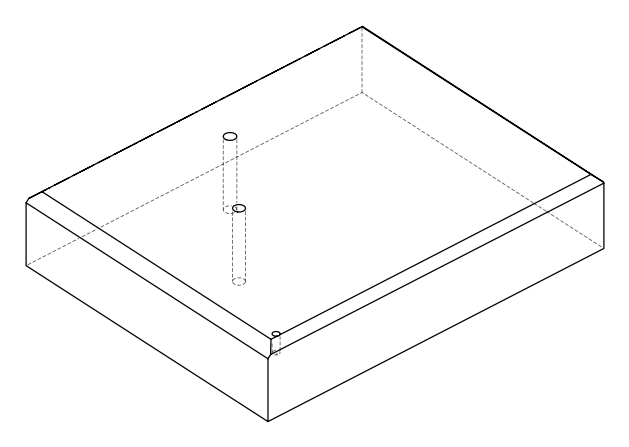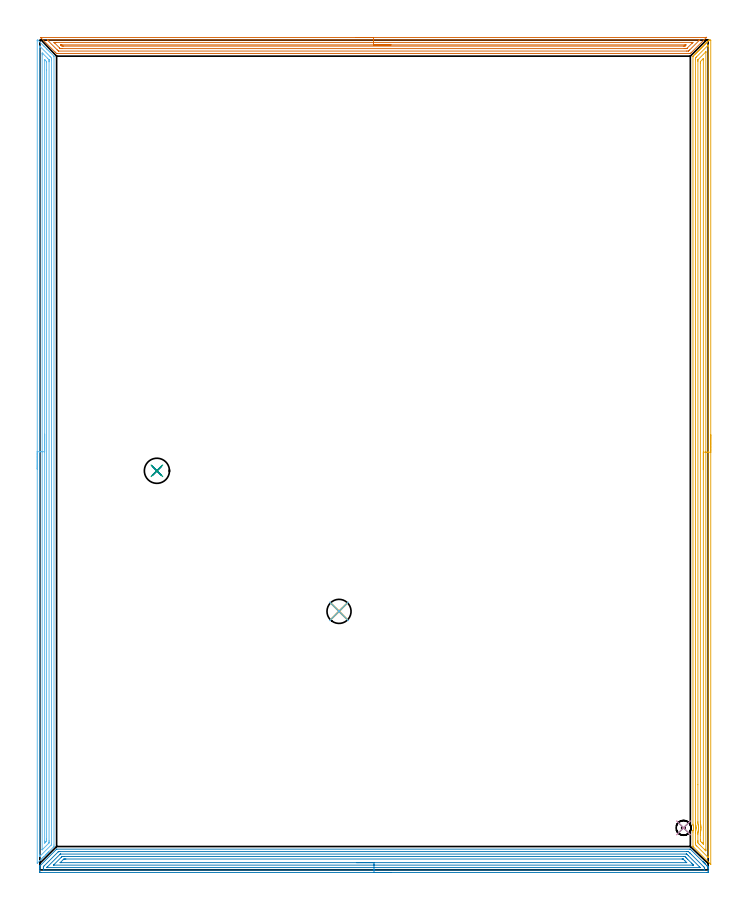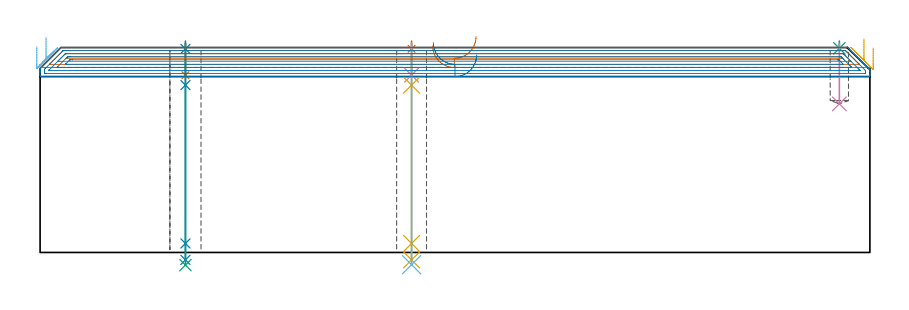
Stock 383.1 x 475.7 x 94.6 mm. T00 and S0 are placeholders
(PLAN: 14 operations, 8 tool changes, 59.6 min)
(1 SPOT_DRILL | STEP1HOLE | NXT0321_9005460120000 | 0.03 min | 1 mm3)
(2 SPOT_DRILL_1 | STEP1HOLE_1 | NXT0321_9005460120000 | 0.03 min | 2 mm3)
(3 SPOT_DRILL_2 | STEP1POCKET | NXT0321_9005460120000 | 0.03 min | 0 mm3)
(4 DRILL_BLIND_HOLE_INTO_CENTER | STEP1HOLE | NXT0301_056 | 0.06 min | 657 mm3)
(5 GUN_DRILL_THROUGH_HOLE | STEP1HOLE | UGT0307_005 | 0.47 min | 4439 mm3)
(6 DRILL_TO_ENLARGE_THROUGH_HOLE | STEP1HOLE | UGT0301_271 | 0.41 min | 8999 mm3)
(7 DRILL_BLIND_HOLE_INTO_CENTER_1 | STEP1HOLE_1 | NXT0301_056 | 0.06 min | 657 mm3)
(8 GUN_DRILL_THROUGH_HOLE_1 | STEP1HOLE_1 | UGT0307_005 | 0.48 min | 4430 mm3)
(9 DRILL_TO_ENLARGE_THROUGH_HOLE_1 | STEP1HOLE_1 | UGT0301_276 | 0.41 min | 10275 mm3)
(10 DRILL_BLIND_HOLE_INTO_CENTER_2 | STEP1POCKET | NXT0301_056 | 0.11 min | 1405 mm3)
(11 AREA_MILL | FG_CHAMFER_SURFACE | UGT0205_001 | 15.07 min | 24733 mm3)
(12 AREA_MILL_1 | FG_CHAMFER_SURFACE_1 | UGT0205_001 | 15.02 min | 21907 mm3)
(13 AREA_MILL_2 | FG_CHAMFER_SURFACE_2 | UGT0205_001 | 12.11 min | 15635 mm3)
(14 AREA_MILL_3 | FG_CHAMFER_SURFACE_3 | UGT0205_001 | 15.32 min | 33435 mm3)
(TOOL NXT0321_9005460120000 | NC Spot Drill, 142deg, 12mm, Carbide, Uncoated | D12 PA142 FL30 Z2)
(TOOL NXT0301_056 | Carbide Drill 8.5mm [860.1-0850-026A1-MM 2214] | D8.5 PA140 FL47 Z2)
(TOOL UGT0307_005 | Gun Drill 8.3 mm | D8.3 PA130 FL24 Z1)
(TOOL UGT0301_271 | Twist Drill 13.8 mm | D13.8 PA118 FL108 Z2)
(TOOL UGT0301_276 | Twist Drill 14.4 mm | D14.4 PA118 FL114 Z2)
(TOOL UGT0205_001 | Chamfer Mill 20 x 3 x 45 deg. | D20 FL50 Z2)
(OP 1 SPOT_DRILL)
G17 G21 G94 G90
T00 M6
G54
G17 G0 G90 X171.5 Y148.2 S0 M3
G43 Z104.6 H0
G94 G81 G98 Z94.006 F250. R97.6
G80
M5
M2
(OP 2 SPOT_DRILL_1)
G17 G21 G94 G90
T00 M6
G54
G17 G0 G90 X67.1 Y228.8 S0 M3
G43 Z104.6 H0
G94 G81 G98 Z93.98 F250. R97.6
G80
M5
M2
(OP 3 SPOT_DRILL_2)
G17 G21 G94 G90
T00 M6
G54
G17 G0 G90 X369. Y24.1 S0 M3
G43 Z104.6 H0
G94 G81 G98 Z94.234 F250. R97.6
G80
M5
M2
(OP 4 DRILL_BLIND_HOLE_INTO_CENTER)
G17 G21 G94 G90
T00 M6
G54
G17 G0 G90 X171.5 Y148.2 S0 M3
G43 Z104.6 H1
G94 G81 G98 Z81.85 F250. R96.6
G80
M5
M2
(OP 5 GUN_DRILL_THROUGH_HOLE)
G17 G21 G94 G90
T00 M6
G54
G17 G0 G90 X171.5 Y148.2 M8
G43 Z104.6 H0
Z92.158
S716 M3
G94 G1 Z77.275 F125. M26
G4 X.084
Z4.15 F250.
G4 X.084
Z-3.435 F125.
G4 X.084
M5
M9
G0 Z92.158
Z104.6
M2
(OP 6 DRILL_TO_ENLARGE_THROUGH_HOLE)
G17 G21 G94 G90
T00 M6
G54
G17 G0 G90 X171.5 Y148.2 S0 M3
G43 Z104.6 H0
G94 G73 G98 Z-5.646 F250. Q12.531 R96.6
G80
M5
M2
(OP 7 DRILL_BLIND_HOLE_INTO_CENTER_1)
G17 G21 G94 G90
T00 M6
G54
G17 G0 G90 X67.1 Y228.8 S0 M3
G43 Z104.6 H1
G94 G81 G98 Z81.85 F250. R96.6
G80
M5
M2
(OP 8 GUN_DRILL_THROUGH_HOLE_1)
G17 G21 G94 G90
T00 M6
G54
G17 G0 G90 X67.1 Y228.8 M8
G43 Z104.6 H0
Z92.54
S716 M3
G94 G1 Z77.275 F125. M26
G4 X.084
Z4.15 F250.
G4 X.084
Z-3.435 F125.
G4 X.084
M5
M9
G0 Z92.54
Z104.6
M2
(OP 9 DRILL_TO_ENLARGE_THROUGH_HOLE_1)
G17 G21 G94 G90
T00 M6
G54
G17 G0 G90 X67.1 Y228.8 S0 M3
G43 Z104.6 H0
G94 G73 G98 Z-5.826 F250. Q14.347 R96.6
G80
M5
M2
(OP 10 DRILL_BLIND_HOLE_INTO_CENTER_2)
G17 G21 G94 G90
T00 M6
G54
G17 G0 G90 X369. Y24.1 S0 M3
G43 Z104.6 H1
G94 G81 G98 Z68.6 F250. R96.6
G80
M5
M2
(OP 11 AREA_MILL)
G17 G21 G94 G90
T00 M6
G54
G17 G0 G90 X384.6 Y249.45 S1061 M3
G43 Z104.6 H0
Z94.4
G94 G1 Y249.412 Z93.528 F250.
Y249.298 Z92.663
Y249.109 Z91.812
Y248.847 Z90.98
Y248.513 Z90.174
Y248.11 Z89.4
Y247.642 Z88.664
Y247.11 Z87.972
Y246.521 Z87.329
Y245.878 Z86.74
Y245.186 Z86.208
Y244.45 Z85.74
Y243.676 Z85.337
Y242.87 Z85.003
Y242.038 Z84.741
Y241.186 Z84.552
Y240.322 Z84.438
Y239.45 Z84.4
Y3.29
X384.596 Y3.235 Z84.403
X384.593 Y3.218 Z84.405
X384.564 Y3.235 Z84.434
X383.977 Y3.823 Z85.023
X374.822 Y12.978 Z94.178
X374.544 Y13.255 Z94.453
X374.405 Y13.397 Z94.591
X374.4 Y13.668 Z94.6
Y21.717
X374.404 Y22.409 Z94.589
X374.429 Y22.493 Z94.568
X374.473 Y22.611 Z94.524
X374.504 Y22.695 Z94.493
X374.628 Y23.139 Z94.371
X374.657 Y23.303 Z94.341
X374.691 Y23.505 Z94.301
X374.707 Y23.589 Z94.287
Y23.601 Z94.286
X374.71 Y23.654 Z94.281
X374.715 Y23.711 Z94.279
X374.72 Y23.804 Z94.269
X374.727 Y23.892 Z94.265
X374.733 Y23.977 Z94.256
X374.738 Y24.036 Z94.255
X374.735 Y24.083
X374.734 Y24.101 Z94.254
X374.733 Y24.148 Z94.258
Y24.149
X374.728 Y24.251 Z94.26
X374.726 Y24.314 Z94.265
X374.72 Y24.439 Z94.269
X374.719 Y24.483 Z94.273
X374.658 Y24.933 Z94.342
X374.563 Y25.294 Z94.433
X374.543 Y25.377 Z94.456
X374.406 Y25.787 Z94.592
X374.4 Y26.188 Z94.6
Y466.177
X374.405 Y466.503 Z94.59
X374.548 Y466.649 Z94.448
X375.029 Y467.13 Z93.967
X375.087 Y467.187 Z93.912
X375.27 Y467.37 Z93.729
X375.327 Y467.428 Z93.669
X375.385 Y467.485 Z93.614
X375.568 Y467.668 Z93.431
X375.625 Y467.726 Z93.371
X375.683 Y467.783 Z93.316
X375.866 Y467.966 Z93.133
X375.923 Y468.024 Z93.073
X375.981 Y468.08 Z93.018
X376.164 Y468.264 Z92.835
X376.221 Y468.322 Z92.775
X376.279 Y468.378 Z92.72
X376.463 Y468.562 Z92.536
X376.52 Y468.62 Z92.477
X376.576 Y468.676 Z92.423
X376.761 Y468.86 Z92.238
X376.818 Y468.918 Z92.179
X376.874 Y468.973 Z92.125
X377.059 Y469.158 Z91.94
X377.116 Y469.216 Z91.881
X377.172 Y469.271 Z91.827
X377.357 Y469.456 Z91.642
X377.414 Y469.513 Z91.583
X377.47 Y469.569 Z91.529
X377.656 Y469.754 Z91.343
X377.712 Y469.811 Z91.285
X377.768 Y469.866 Z91.231
X377.954 Y470.052 Z91.045
X378.01 Y470.109 Z90.987
X378.065 Y470.164 Z90.934
X378.252 Y470.35 Z90.747
X378.308 Y470.407 Z90.689
X378.363 Y470.461 Z90.636
X378.551 Y470.649 Z90.448
X378.606 Y470.705 Z90.391
X378.661 Y470.759 Z90.338
X378.849 Y470.947 Z90.15
X378.904 Y471.003 Z90.093
X378.959 Y471.057 Z90.04
X379.147 Y471.245 Z89.852
X379.202 Y471.301 Z89.795
X379.257 Y471.354 Z89.742
X379.445 Y471.543 Z89.554
X379.5 Y471.598 Z89.497
X379.555 Y471.652 Z89.444
X379.744 Y471.841 Z89.255
X379.798 Y471.896 Z89.199
X379.852 Y471.95 Z89.147
X380.042 Y472.139 Z88.957
X380.096 Y472.194 Z88.901
X380.15 Y472.247 Z88.849
X380.34 Y472.437 Z88.659
X380.394 Y472.492 Z88.603
X380.448 Y472.545 Z88.551
X380.638 Y472.735 Z88.361
X380.692 Y472.79 Z88.305
X380.746 Y472.843 Z88.253
X380.937 Y473.033 Z88.062
X380.99 Y473.088 Z88.007
X381.044 Y473.14 Z87.955
X381.235 Y473.331 Z87.764
X381.288 Y473.386 Z87.709
X381.342 Y473.438 Z87.657
X381.533 Y473.63 Z87.466
X381.586 Y473.684 Z87.411
X381.639 Y473.736 Z87.36
X381.832 Y473.928 Z87.168
X381.884 Y473.981 Z87.113
X381.937 Y474.033 Z87.062
X382.13 Y474.226 Z86.869
X382.182 Y474.279 Z86.814
X382.235 Y474.331 Z86.764
X382.428 Y474.524 Z86.571
X382.481 Y474.577 Z86.516
X382.533 Y474.629 Z86.466
X382.726 Y474.822 Z86.273
X382.779 Y474.875 Z86.218
X382.831 Y474.926 Z86.168
X383.025 Y475.12 Z85.974
X383.077 Y475.173 Z85.92
X383.231 Y475.326 Z85.769
X383.323 Y475.418 Z85.677
X383.52 Y475.615 Z85.478
X383.524 Y475.619 Z85.474
X383.616 Y475.7 Z85.382
X383.634 Y475.716 Z85.364
X383.684 Y475.75 Z85.311
X384.222 Y475.71 Z84.777
X384.593 Y475.69 Z84.406
X384.6 Y475.626 Z84.4
Y239.45
X383.186 Z85.814
X383.185 Y7.299 Z85.815
X383.183 Y7.19 Z85.817
X383.18 Y7.118 Z85.82
X383.177 Y7.084 Z85.823
X383.158 Y7.101 Z85.842
X383.077 Y7.177 Z85.923
X382.842 Y7.408 Z86.158
X376.583 Y13.668 Z92.417
X375.923 Y14.338 Z93.077
X375.821 Y14.458 Z93.179
X375.818 Y14.563 Z93.182
X375.816 Y14.67 Z93.184
X375.814 Y15.457 Z93.186
Y15.566
Y20.932
X375.816 Y21.717 Z93.184
X375.817 Y21.823 Z93.183
X375.821 Y21.933 Z93.179
X375.923 Y22.332 Z93.077
X375.977 Y22.557 Z93.023
X375.988 Y22.611 Z93.012
X376.105 Y23.324 Z92.895
X376.118 Y23.505 Z92.882
X376.142 Y23.84 Z92.858
X376.146 Y24.177 Z92.854
X376.137 Y24.4 Z92.863
X376.118 Y24.745 Z92.882
X376.067 Y25.15 Z92.933
X376.045 Y25.294 Z92.955
X376.026 Y25.4 Z92.974
X375.923 Y25.859 Z93.077
X375.844 Y26.188 Z93.156
X375.821 Y26.29 Z93.179
X375.815 Y27.083 Z93.185
Y27.191
X375.814 Y464.498 Z93.186
X375.819 Y465.283 Z93.181
X375.821 Y465.386 Z93.179
X375.833 Y465.471 Z93.167
X375.923 Y465.566 Z93.077
X376.226 Y465.874 Z92.774
X376.528 Y466.177 Z92.472
X383.077 Y472.721 Z85.923
X383.125 Y472.767 Z85.875
X383.165 Y472.801 Z85.835
X383.179 Y472.811 Z85.821
X383.18 Y472.764 Z85.82
X383.185 Y472.546 Z85.815
X383.186 Y472.437 Z85.814
Y472.328
Y239.45
X381.772 Z87.228
X381.771 Y11.88 Z87.229
X381.77 Y11.398 Z87.23
X381.765 Y10.985 Z87.235
X381.764 Y10.947 Z87.236
X381.719 Y10.985 Z87.281
X381.288 Y11.412 Z87.712
X378.137 Y14.563 Z90.863
X377.712 Y14.99 Z91.288
X377.249 Y15.457 Z91.751
X377.236 Y15.933 Z91.764
X377.232 Y16.351 Z91.768
X377.229 Y16.834 Z91.771
Y20.411
X377.23 Y20.823 Z91.77
X377.232 Y21.302 Z91.768
X377.235 Y21.51 Z91.765
X377.276 Y21.717 Z91.724
X377.349 Y22.08 Z91.651
X377.44 Y22.611 Z91.56
X377.478 Y22.845 Z91.522
X377.514 Y23.155 Z91.486
X377.54 Y23.505 Z91.46
X377.551 Y23.666 Z91.449
X377.553 Y24.4 Z91.447
X377.548 Y24.564 Z91.452
X377.526 Y24.935 Z91.474
X377.484 Y25.294 Z91.516
X377.45 Y25.556 Z91.55
X377.396 Y25.893 Z91.604
X377.335 Y26.188 Z91.665
X377.236 Y26.665 Z91.764
X377.232 Y27.083 Z91.768
X377.229 Y27.565 Z91.771
X377.228 Y48.833 Z91.772
X377.229 Y463.494 Z91.771
X377.23 Y463.976 Z91.77
X377.234 Y464.389 Z91.766
X377.235 Y464.415 Z91.765
X377.251 Y464.44 Z91.749
X377.295 Y464.489 Z91.705
X377.363 Y464.562 Z91.637
X381.662 Y468.86 Z87.338
X381.699 Y468.896 Z87.301
X381.72 Y468.915 Z87.28
X381.754 Y468.942 Z87.246
X381.766 Y468.95 Z87.234
X381.768 Y468.941 Z87.232
X381.77 Y468.91 Z87.23
X381.771 Y468.86 Z87.229
X381.772 Y468.614 Z87.228
Y239.45
X380.357 Z88.643
Y15.457
X380.355 Y15.054 Z88.645
X380.352 Y14.854 Z88.648
X380.351 Y14.818 Z88.649
X380.326 Y14.835 Z88.674
X380.262 Y14.896 Z88.738
X379.692 Y15.457 Z89.308
X379.5 Y15.649 Z89.5
X378.801 Y16.351 Z90.199
X378.701 Y16.459 Z90.299
X378.65 Y16.517 Z90.35
X378.648 Y16.566 Z90.352
X378.645 Y16.78 Z90.355
X378.643 Y17.209 Z90.357
Y19.892
Y20.785
X378.644 Y20.823 Z90.356
X378.658 Y21.246 Z90.342
X378.725 Y21.598 Z90.275
X378.745 Y21.717 Z90.255
X378.851 Y22.366 Z90.149
X378.884 Y22.611 Z90.116
X378.937 Y23.174 Z90.063
X378.96 Y23.505 Z90.04
X378.967 Y24.039 Z90.033
X378.968 Y24.4 Z90.032
X378.943 Y24.956 Z90.057
X378.918 Y25.294 Z90.082
X378.833 Y25.961 Z90.167
X378.798 Y26.188 Z90.202
X378.65 Y27.039 Z90.35
X378.647 Y27.083 Z90.353
X378.643 Y27.94 Z90.357
Y462.6
X378.644 Y463.029 Z90.356
X378.647 Y463.243 Z90.353
X378.65 Y463.349 Z90.35
X378.655 Y463.393 Z90.345
X378.679 Y463.421 Z90.321
X378.746 Y463.494 Z90.254
X379.699 Y464.448 Z89.301
X380.018 Y464.765 Z88.982
X380.337 Y465.076 Z88.663
X380.348 Y465.086 Z88.652
X380.35 Y465.067 Z88.65
X380.354 Y464.977 Z88.646
X380.356 Y464.793 Z88.644
X380.357 Y464.425 Z88.643
Y239.45
Y238.578 Z88.681
Y237.714 Z88.795
Y236.862 Z88.983
Y236.03 Z89.246
Y235.224 Z89.58
Y234.45 Z89.982
Y233.714 Z90.451
Y233.022 Z90.982
Y232.379 Z91.572
Y231.79 Z92.215
Y231.258 Z92.907
Y230.79 Z93.643
Y230.387 Z94.416
Y230.053 Z95.222
Y229.791 Z96.054
Y229.602 Z96.906
Y229.488 Z97.771
Y229.45 Z98.643
G0 Z104.6
M5
M2
(OP 12 AREA_MILL_1)
G17 G21 G94 G90
T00 M6
G54
G17 G0 G90 X-1.5 Y229.75 S1061 M3
G43 Z104.6 H0
Z95.
G94 G1 Y229.788 Z94.128 F250.
Y229.902 Z93.264
Y230.091 Z92.412
Y230.353 Z91.58
Y230.687 Z90.774
Y231.09 Z90.
Y231.558 Z89.264
Y232.089 Z88.572
Y232.679 Z87.929
Y233.322 Z87.34
Y234.014 Z86.808
Y234.75 Z86.34
Y235.524 Z85.937
Y236.33 Z85.603
Y237.162 Z85.341
Y238.013 Z85.152
Y238.878 Z85.038
Y239.75 Z85.
Y475.293
X-1.498 Y475.532 Z85.002
X-1.495 Y475.634 Z85.004
X-1.493 Y475.697 Z85.007
X-1.099 Y475.69 Z85.4
X-1.092 Y475.687 Z85.407
X-0.93 Y475.532 Z85.567
X-0.213 Y474.814 Z86.286
X1.387 Y473.213 Z87.887
X1.543 Y473.058 Z88.04
X1.6 Y473.001 Z88.098
X2.224 Y472.376 Z88.724
X2.422 Y472.18 Z88.918
X3.061 Y471.539 Z89.561
X3.3 Y471.302 Z89.796
X3.898 Y470.703 Z90.397
X3.981 Y470.62 Z90.48
X4.178 Y470.424 Z90.674
X4.734 Y469.866 Z91.234
X4.874 Y469.727 Z91.373
X5.057 Y469.545 Z91.553
X5.572 Y469.029 Z92.071
X5.935 Y468.667 Z92.431
X7.808 Y466.794 Z94.303
X8.1 Y466.495 Z94.585
Y466.154 Z94.6
Y14.239
X8.093 Y13.399 Z94.592
X8.043 Y13.346 Z94.543
X7.692 Y12.991 Z94.19
X5.057 Y10.355 Z91.553
X4.921 Y10.22 Z91.419
X4.756 Y10.055 Z91.254
X4.618 Y9.915 Z91.113
X4.474 Y9.773 Z90.972
X4.324 Y9.623 Z90.822
X4.178 Y9.476 Z90.674
X4.028 Y9.327 Z90.526
X3.892 Y9.191 Z90.39
X3.739 Y9.037 Z90.234
X3.581 Y8.88 Z90.079
X3.46 Y8.759 Z89.958
X3.3 Y8.597 Z89.795
X3.135 Y8.434 Z89.633
X2.422 Y7.721 Z88.92
X2.242 Y7.541 Z88.739
X1.659 Y6.959 Z88.159
X0.958 Y6.257 Z87.457
X0.008 Y5.308 Z86.507
X-1.333 Y3.968 Z85.167
X-1.493 Y3.819 Z85.006
X-1.5 Y3.968 Z85.
Y3.985
Y239.75
X-0.086 Z86.414
Y471.513
X-0.083 Y472.173 Z86.417
X-0.082 Y472.208 Z86.418
X-0.081 Y472.217 Z86.419
X-0.069 Y472.208 Z86.431
X0.03 Y472.115 Z86.53
X0.23 Y471.919 Z86.73
X5.935 Y466.215 Z92.435
X5.955 Y466.195 Z92.455
X5.994 Y466.154 Z92.494
X6.679 Y465.398 Z93.179
X6.686 Y464.368 Z93.186
Y15.132
X6.684 Y14.75 Z93.184
X6.681 Y14.56 Z93.181
X6.679 Y14.466 Z93.179
X6.67 Y14.431 Z93.17
X6.648 Y14.407 Z93.148
X6.488 Y14.239 Z92.988
X0.237 Y7.987 Z86.737
X0.091 Y7.843 Z86.591
X0.008 Y7.762 Z86.508
X-0.072 Y7.69 Z86.428
X-0.079 Y7.687 Z86.421
X-0.081 Y7.736 Z86.419
X-0.085 Y7.856 Z86.415
Y7.987
X-0.086 Y8.486 Z86.414
Y239.75
X1.328 Z87.828
X1.329 Y467.265 Z87.829
X1.331 Y467.94 Z87.831
X1.334 Y468.154 Z87.834
X1.34 Y468.349 Z87.84
X1.543 Y468.153 Z88.043
X1.76 Y467.94 Z88.26
X4.439 Y465.261 Z90.939
X5.057 Y464.637 Z91.557
X5.188 Y464.498 Z91.688
X5.25 Y464.428 Z91.75
X5.265 Y464.396 Z91.765
X5.266 Y464.368 Z91.766
X5.27 Y464.151 Z91.77
X5.271 Y463.475 Z91.771
Y463.256
Y16.7
X5.27 Y16.025 Z91.77
X5.269 Y15.809 Z91.769
X5.264 Y15.589 Z91.764
X5.257 Y15.468 Z91.757
X5.206 Y15.413 Z91.706
X5.057 Y15.257 Z91.557
X1.453 Y11.652 Z87.953
X1.359 Y11.56 Z87.859
X1.346 Y11.552 Z87.846
X1.335 Y11.547 Z87.835
X1.332 Y11.56 Z87.832
X1.331 Y11.581 Z87.831
X1.329 Y11.778 Z87.829
X1.328 Y239.75 Z87.828
X2.743 Z89.243
Y464.368
X2.744 Y464.448 Z89.244
X2.747 Y464.487 Z89.247
X2.748 Y464.491 Z89.248
X2.756 Y464.486 Z89.256
X2.882 Y464.368 Z89.382
X3.3 Y463.95 Z89.8
X3.771 Y463.475 Z90.271
X3.84 Y463.4 Z90.34
X3.85 Y463.332 Z90.35
X3.853 Y463.191 Z90.353
X3.856 Y462.909 Z90.356
X3.857 Y458.552 Z90.357
Y17.811
X3.856 Y17.246 Z90.356
X3.854 Y16.918 Z90.354
X3.85 Y16.635 Z90.35
X3.843 Y16.504 Z90.343
X3.338 Y15.987 Z89.838
X3.3 Y15.949 Z89.8
X2.891 Y15.548 Z89.391
X2.827 Y15.488 Z89.327
X2.749 Y15.428 Z89.249
X2.747 Y15.528 Z89.247
X2.744 Y15.697 Z89.244
X2.743 Y16.025 Z89.243
Y16.592
Y239.75
Y240.621 Z89.281
Y241.486 Z89.395
Y242.338 Z89.583
Y243.17 Z89.846
Y243.976 Z90.18
Y244.75 Z90.582
Y245.486 Z91.051
Y246.178 Z91.582
Y246.821 Z92.172
Y247.41 Z92.815
Y247.941 Z93.507
Y248.41 Z94.243
Y248.813 Z95.017
Y249.147 Z95.822
Y249.409 Z96.654
Y249.598 Z97.506
Y249.712 Z98.371
Y249.75 Z99.243
G0 Z104.6
M5
M2
(OP 13 AREA_MILL_2)
G17 G21 G94 G90
T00 M6
G54
G17 G0 G90 X181.25 Y477.2 S1061 M3
G43 Z104.6 H0
Z95.4
G94 G1 X181.288 Z94.528 F250.
X181.402 Z93.664
X181.591 Z92.812
X181.853 Z91.98
X182.187 Z91.174
X182.59 Z90.4
X183.059 Z89.664
X183.59 Z88.972
X184.179 Z88.329
X184.822 Z87.74
X185.514 Z87.208
X186.25 Z86.74
X187.024 Z86.337
X187.83 Z86.003
X188.662 Z85.741
X189.514 Z85.552
X190.379 Z85.438
X191.25 Z85.4
X381.975
X382.081 Y477.195 Z85.404
X382.083 Y477.194
X382.081 Y477.18 Z85.418
X380.648 Y475.747 Z86.852
X373.354 Y468.453 Z94.145
X373.039 Y468.138 Z94.458
X372.903 Y468.005 Z94.591
X372.554 Y468. Z94.6
X9.946
X9.597 Y468.005 Z94.591
X9.462 Y468.137 Z94.46
X8.755 Y468.844 Z93.755
X0.717 Y476.883 Z85.717
X0.542 Y477.056 Z85.541
X0.419 Y477.183 Z85.415
X0.417 Y477.194 Z85.403
X0.419 Y477.199 Z85.399
X191.25 Y477.2 Z85.4
Y475.786 Z86.814
X377.979
X378.112 Y475.784 Z86.816
X378.2 Y475.782 Z86.818
X378.222 Y475.779 Z86.821
X378.223
X378.211 Y475.763 Z86.837
X378.169 Y475.72 Z86.88
X372.554 Y470.104 Z92.496
X372.241 Y469.793 Z92.807
X371.923 Y469.48 Z93.12
X371.871 Y469.433 Z93.167
X371.792 Y469.421 Z93.179
X371.725 Y469.417 Z93.183
X371.661 Y469.415 Z93.185
X370.834 Y469.414 Z93.186
X10.839 Y469.415 Z93.185
X10.773 Y469.417 Z93.183
X10.645 Y469.421 Z93.179
X10.581 Y469.48 Z93.12
X9.946 Y470.105 Z92.495
X4.587 Y475.463 Z87.137
X4.334 Y475.72 Z86.88
X4.299 Y475.758 Z86.842
X4.286 Y475.774 Z86.826
X4.323 Y475.779 Z86.821
X4.455 Y475.784 Z86.816
X4.521 Y475.785 Z86.815
X191.25 Y475.786 Z86.814
Y474.372 Z88.228
X373.447 Y474.371 Z88.229
X373.906 Y474.37 Z88.23
X374.087 Y474.369 Z88.231
X374.34 Y474.365 Z88.235
X374.341 Y474.351 Z88.249
X374.34 Y474.342 Z88.258
X374.139 Y474.138 Z88.462
X373.938 Y473.937 Z88.663
X371.015 Y471.016 Z91.584
X370.93 Y470.934 Z91.666
X370.86 Y470.871 Z91.729
X370.818 Y470.835 Z91.765
X370.768 Y470.834 Z91.766
X370.309 Y470.83 Z91.77
X369.875 Y470.829 Z91.771
X369.417 Y470.828 Z91.772
X12.626 Y470.829 Z91.771
X12.166 Y470.83 Z91.77
X11.732 Y470.835 Z91.766
X11.675 Y470.836 Z91.764
X11.613 Y470.894 Z91.706
X11.486 Y471.016 Z91.584
X11.237 Y471.263 Z91.337
X8.563 Y473.937 Z88.663
X8.16 Y474.345 Z88.255
X8.148 Y474.365 Z88.235
X8.16 Y474.366 Z88.234
X8.619 Y474.37 Z88.23
X9.053 Y474.371 Z88.229
X9.511 Y474.372 Z88.228
X191.25
Y472.957 Z89.643
X369.875
X369.964 Y472.956 Z89.644
X370.486 Y472.95 Z89.65
X370.232 Y472.689 Z89.911
X369.958 Y472.411 Z90.189
X369.875 Y472.329 Z90.271
X369.78 Y472.249 Z90.351
X368.893 Y472.243 Z90.357
X13.429
X12.719 Y472.25 Z90.35
X12.626 Y472.333 Z90.267
X12.048 Y472.906 Z89.694
X12.017 Y472.94 Z89.66
X12.01 Y472.952 Z89.648
X12.016 Y472.953 Z89.647
X12.102 Y472.955 Z89.645
X12.276 Y472.957 Z89.643
X12.626
X191.25
X192.122 Z89.681
X192.987 Z89.795
X193.838 Z89.983
X194.67 Z90.246
X195.476 Z90.58
X196.25 Z90.982
X196.986 Z91.451
X197.678 Z91.982
X198.321 Z92.572
X198.911 Z93.215
X199.442 Z93.907
X199.91 Z94.643
X200.313 Z95.416
X200.647 Z96.222
X200.909 Z97.054
X201.098 Z97.906
X201.212 Z98.771
X201.25 Z99.643
G0 Z104.6
M5
M2
(OP 14 AREA_MILL_3)
G17 G21 G94 G90
T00 M6
G54
G17 G0 G90 X201.55 Y-1.5 S1061 M3
G43 Z104.6 H0
Z91.2
G94 G1 X201.512 Z90.329 F250.
X201.398 Z89.464
X201.209 Z88.612
X200.947 Z87.78
X200.613 Z86.974
X200.21 Z86.2
X199.742 Z85.464
X199.21 Z84.772
X198.621 Z84.129
X197.978 Z83.54
X197.286 Z83.009
X196.55 Z82.54
X195.776 Z82.137
X194.97 Z81.803
X194.138 Z81.541
X193.287 Z81.352
X192.422 Z81.238
X191.55 Z81.2
X0.63 Y-1.499 Z81.201
X0.128 Y-1.494 Z81.203
X0.009 Y-1.491 Z81.205
X0. Y-0.996 Z81.699
Y0.411 Z83.108
Y0.774 Z83.469
Y1.5 Z84.2
Y2.102 Z84.802
X0.001 Y2.183 Z84.883
X0.01 Y2.3 Z84.995
X0.121 Y2.422 Z85.121
X9.573 Y11.873 Z94.573
X9.604 Y11.893 Z94.593
X9.728 Y11.9 Z94.599
X372.633 Z94.6
X372.895 Y11.898 Z94.585
X372.944 Y11.858 Z94.554
X379.897 Y4.905 Z87.601
X380.002 Y4.799 Z87.498
X380.085 Y4.715 Z87.415
X380.192 Y4.61 Z87.306
X380.294 Y4.507 Z87.206
X380.383 Y4.417 Z87.117
X380.487 Y4.315 Z87.011
X380.586 Y4.214 Z86.914
X380.681 Y4.119 Z86.819
X380.782 Y4.02 Z86.716
X380.878 Y3.922 Z86.622
X380.979 Y3.821 Z86.521
X381.077 Y3.725 Z86.421
X381.17 Y3.63 Z86.33
X381.277 Y3.523 Z86.223
X381.372 Y3.43 Z86.126
X381.575 Y3.225 Z85.924
X381.639 Y3.161 Z85.861
X382.257 Y2.545 Z85.241
X382.339 Y2.462 Z85.161
X382.47 Y2.331 Z85.03
X382.552 Y2.249 Z84.946
X382.631 Y2.17 Z84.869
X382.768 Y2.033 Z84.732
X382.848 Y1.954 Z84.651
X382.923 Y1.877 Z84.577
X383.066 Y1.731 Z84.43
X383.094 Y1.695 Z84.392
X383.097 Y1.659 Z84.357
X383.1 Y1.609 Z84.307
Y1.558 Z84.256
Y0.774 Z83.468
Y-0.474 Z82.223
X383.096 Y-0.996 Z81.698
X383.091 Y-1.49 Z81.205
X382.972 Y-1.493 Z81.203
X382.47 Y-1.5 Z81.2
X191.55
Y-0.086 Z82.614
X2.393 Y-0.085 Z82.615
X2.01 Y-0.076 Z82.624
X2.006 Y0.045 Z82.745
X2.001 Y0.302 Z83.002
Y0.774 Z83.474
X2.002 Y1.187 Z83.887
X2.01 Y1.659 Z84.359
X2.021 Y1.859 Z84.559
X2.116 Y1.959 Z84.659
X2.419 Y2.268 Z84.968
X10.467 Y10.316 Z93.016
X10.568 Y10.411 Z93.111
X10.624 Y10.462 Z93.162
X10.659 Y10.479 Z93.179
X10.71 Y10.481 Z93.181
X10.927 Y10.483 Z93.183
X11.361 Y10.486 Z93.186
X370.87
X371.739 Y10.48 Z93.18
X371.772 Y10.479 Z93.179
X372.633 Y9.711 Z92.411
X372.722 Y9.626 Z92.326
X373.527 Y8.823 Z91.523
X380.681 Y1.669 Z84.369
X381.09 Y1.255 Z83.955
X381.095 Y0.774 Z83.474
X381.097 Y0.363 Z83.063
X381.09 Y-0.054 Z82.646
X381.08 Y-0.08 Z82.62
X381.06 Y-0.081 Z82.619
X381.007 Y-0.084 Z82.616
X380.898 Y-0.085 Z82.615
X380.681 Y-0.086 Z82.614
X191.55
Y1.329 Z84.029
X4.141
X4.078 Y1.331 Z84.031
X4.03 Y1.334 Z84.034
X4.01 Y1.336 Z84.036
Y1.35 Z84.05
X4.101 Y1.49 Z84.19
X4.207 Y1.607 Z84.307
X4.233 Y1.634 Z84.334
X11.361 Y8.762 Z91.462
X11.659 Y9.047 Z91.747
X11.681 Y9.065 Z91.765
X11.712 Y9.067 Z91.767
X11.781 Y9.07 Z91.77
X11.922 Y9.071 Z91.771
X370.511
X370.677 Y9.069 Z91.769
X370.76 Y9.067 Z91.767
X370.798 Y9.065 Z91.765
X370.845 Y9.027 Z91.727
X371.148 Y8.741 Z91.441
X371.739 Y8.161 Z90.861
X377.998 Y1.903 Z84.603
X378.24 Y1.659 Z84.359
X378.475 Y1.418 Z84.118
X378.538 Y1.351 Z84.051
X378.547 Y1.334 Z84.034
X378.532 Y1.333 Z84.033
X378.444 Y1.33 Z84.03
X378.332 Y1.329 Z84.029
X191.55
Y2.743 Z85.443
X8.064
X7.961 Y2.744 Z85.444
X7.868 Y2.747 Z85.447
X7.815 Y2.749 Z85.449
X7.835 Y2.774 Z85.474
X8.008 Y2.955 Z85.655
X8.134 Y3.084 Z85.784
X12.255 Y7.206 Z89.906
X12.585 Y7.529 Z90.229
X12.67 Y7.609 Z90.309
X12.721 Y7.65 Z90.35
X12.803 Y7.652 Z90.352
X13.15 Y7.656 Z90.356
X13.35 Y7.657 Z90.357
X14.044
X369.056
X369.257 Y7.656 Z90.356
X369.603 Y7.653 Z90.353
X369.772 Y7.65 Z90.35
X369.95 Y7.49 Z90.19
X370.478 Y6.97 Z89.67
X370.845 Y6.607 Z89.307
X371.366 Y6.085 Z88.785
X373.527 Y3.924 Z86.624
X374.021 Y3.43 Z86.13
X374.421 Y3.027 Z85.727
X374.646 Y2.794 Z85.494
X374.686 Y2.749 Z85.449
X374.609 Y2.747 Z85.447
X374.421 Y2.744 Z85.444
X374.221 Y2.743 Z85.443
X191.55
Y4.157 Z86.857
X12.096
X11.777 Y4.159 Z86.859
X11.686 Y4.161 Z86.861
X11.67 Y4.163 Z86.863
Y4.165 Z86.865
X11.684 Y4.183 Z86.883
X11.741 Y4.242 Z86.942
X11.813 Y4.315 Z87.015
X13.369 Y5.869 Z88.569
X13.589 Y6.085 Z88.785
X13.741 Y6.231 Z88.931
X13.89 Y6.237 Z88.937
X14.044 Y6.24 Z88.94
X14.779 Y6.243 Z88.943
X14.938
X368.162
X368.321 Y6.242 Z88.942
X368.64 Y6.238 Z88.938
X368.728 Y6.236 Z88.936
X368.77 Y6.22 Z88.92
X368.818 Y6.176 Z88.876
X368.915 Y6.085 Z88.785
X369.056 Y5.946 Z88.646
X369.802 Y5.2 Z87.9
X370.845 Y4.157 Z86.857
X191.55
X190.678 Z86.895
X189.814 Z87.009
X188.962 Z87.198
X188.13 Z87.46
X187.324 Z87.794
X186.55 Z88.197
X185.814 Z88.665
X185.122 Z89.197
X184.479 Z89.786
X183.89 Z90.429
X183.358 Z91.121
X182.89 Z91.857
X182.487 Z92.631
X182.153 Z93.437
X181.891 Z94.269
X181.702 Z95.12
X181.588 Z95.985
X181.55 Z96.857
G0 Z104.6
M5
M2
